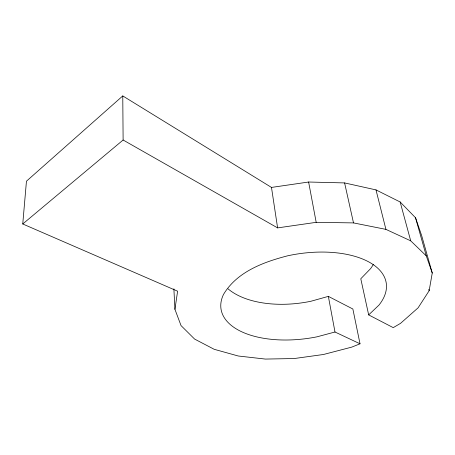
<?xml version="1.0" encoding="UTF-8"?>
<svg xmlns="http://www.w3.org/2000/svg" width="455" height="455" viewBox="0 0 455 455"><rect width="100%" height="100%" fill="white"/><g stroke="black" fill="none" stroke-linecap="round" stroke-linejoin="round"><path stroke-width="0.68" d="M228.035 288.834A80.876 44.431 -9.2 0 0 310.981 301.238L328.356 296.376L352.864 309.008L360.019 343.804L351.795 347.108L323.454 354.496L294.231 358.54L265.401 359.075L238.272 356.003L214.191 349.303L194.603 339.072L181.027 325.575L174.936 309.337L177.604 291.189L22.75 223.974L26.453 181.192L122.77 95.925L271.487 187.426L308.615 182.017L344.6 182.921L375.995 189.9L400.155 201.98L415.523 217.746L421.66 235.605L432.25 273.006L429.15 290.722L418.105 307.825L400.542 323.351L393.234 327.64L368.669 314.9L360.787 278.767L370.598 268.626A80.876 44.431 -9.2 0 0 373.327 264.418M368.669 314.9L378.947 305.117A83.629 42.508 -9 0 0 368.721 261.887A83.629 42.508 -9 0 0 287.702 255.795C263.439 262.052 237.061 271.772 223.542 294.368A83.629 42.508 -9 0 0 317.044 336.808L334.994 332.008L360.019 343.804M22.75 223.974L123.117 140.009L122.77 95.925M123.117 140.009L277.601 227.892L316.191 222.336L353.501 222.905L385.925 229.377L410.706 240.831L426.284 255.886L432.25 273.006M415.523 217.746L426.284 255.886M428.775 289.363L429.15 290.722M400.155 201.98L410.706 240.831M375.995 189.9L385.925 229.377M344.6 182.921L353.501 222.905M308.615 182.017L316.191 222.336M328.356 296.376L334.994 332.008M271.487 187.426L277.601 227.892M173.878 288.811L174.936 309.337"/></g></svg>
